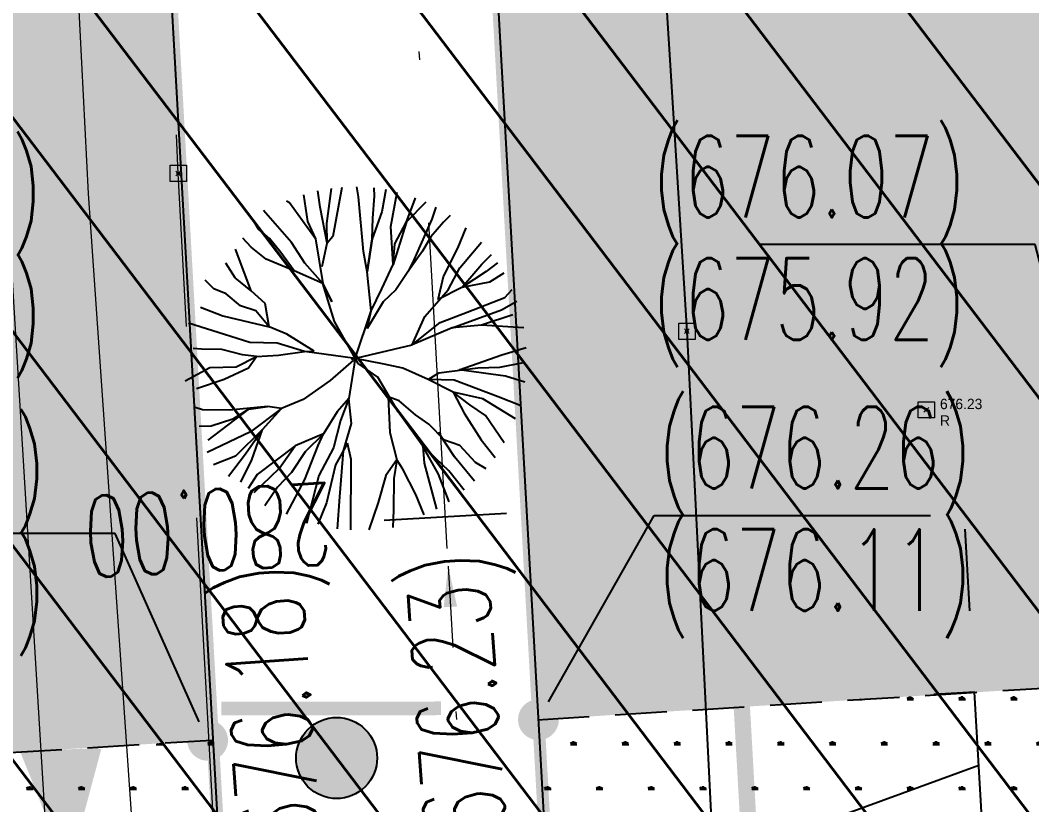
# Model space of a CAD drawing. Extents: x 350769 to 354978, y 6304672 to 6307963.
# Drawn here: x 352303 to 352315.4, y 6305618.91 to 6305628.52 of the extents above; entities that cross this region are included whole.
import ezdxf
from ezdxf import colors
from ezdxf.entities.mleader import LeaderData, LeaderLine
from ezdxf.math import Vec2, Vec3

# ---------------------------------------------------------------- set-up
doc = ezdxf.new("R2010")
doc.units = 0
doc.header["$PDMODE"] = 35
doc.header["$PDSIZE"] = 0.03
for name, pattern in [('2_2 mm', [40, 20, -20]), ('3-5', [8, 3, -5]), ('CONTINUOS', [0]), ('DASHDOTX2', [2, 1, -0.5, 0, -0.5]), ('DASHED', [19.049999999999997, 12.7, -6.35]), ('PHANTOM', [23.500000000000004, 11.75, -2.35, 2.35, -2.35, 2.35, -2.35])]:
    doc.linetypes.add(name, pattern=pattern)
doc.layers.get('0').update_dxf_attribs({"linetype": 'CONTINUOUS'})
doc.layers.get('Defpoints').update_dxf_attribs({"linetype": 'CONTINUOUS'})
for name, color, linetype in [('00-S2_ALL AREA APORTANTES', 150, 'CONTINUOUS'), ('00_All ext_Colector', 1, 'CONTINUOUS'), ('00_Demarc_Proyectado', 150, 'CONTINUOUS'), ('00_Demarc_Señal Proyectada', 1, 'CONTINUOUS'), ('00_Demarcacion Proyectada', 150, 'CONTINUOUS'), ('01_Dem Ext_Transl_niv.anillo', 130, 'CONTINUOUS'), ('02_Geo ext_Acotamiento', 7, 'CONTINUOUS'), ('03_Pav ext_HCV', 34, 'CONTINUOUS'), ('03_Pav ext_Vereda HC', 42, 'CONTINUOUS'), ('03_Pav proy_Solera Tipo A', 1, 'CONTINUOUS'), ('03_S2_Pav ext_Borde vereda', 7, 'CONTINUOUS'), ('03_S3_Pav ext_Cota', 2, 'CONTINUOUS'), ('05_All ext_Txt', 4, 'CONTINUOUS'), ('1-CANAL', 150, 'PHANTOM'), ('1-CERCO', 252, 'CERCO_LINE'), ('3-CANAL_FDO', 4, 'CONTINUOUS'), ('C-TINN', 5, 'CONTINUOUS'), ('Paisajismo', 253, 'CONTINUOUS'), ('V-NODE DIC 2005', 4, 'CONTINUOUS'), ('V-NODE-TEXT DIC 2005', 2, 'CONTINUOUS')]:
    doc.layers.add(name, color=color, linetype=linetype)
doc.layers.add('0_ASD_TOPOGRAFIA_ELEMENTOS', color=9, linetype='CONTINUOS', lineweight=5, true_color=0xbdbdbd)
doc.layers.add('EJE PROYECTADO', color=7, linetype='DASHDOTX2', lineweight=15)
doc.styles.add('JPG_2MM', font='simplex.shx', dxfattribs={"height": 1})
doc.styles.add('ROMANS', font='romans.shx', dxfattribs={"width": 0.65})
doc.linetypes.add('CERCO_LINE', pattern='A,0.5,-0.2,[" X ",STANDARD,S=0.1,R=0,X=-0.1,Y=-0.05],-0.25', length=0.95)
doc.dimstyles.new('Principal', dxfattribs={"dimscale": 0, "dimtxt": 2, "dimasz": 2, "dimexe": 1, "dimexo": 1, "dimtad": 1, "dimrnd": 0.05, "dimzin": 1, "dimtxsty": 'ROMANS', "dimcen": 2.5, "dimclrt": 2, "dimaunit": 2, "dimadec": 0, "dimazin": 0, "dimtfac": 1, "dimtmove": 0, "dimatfit": 3, "dimfxl": 1, "dimfxlon": 1, "dimarcsym": 0})
pattern_1 = [(127.2451660467093, (0, 0), (-1.263734244477452, -0.9607975902004564), [])]
pattern_2 = [(359.9999999994121, (0, 0), (0.3175000000056422, 0.5499261309017425), [0.079375, -0.555625]), (90, (0.0396875, -4.072e-13), (-0.3174999999943578, 0.5499261309082575), [0.0396875, -1.06016476181]), (90, (0.049609375, -5.09e-13), (-0.3174999999943578, 0.5499261309082575), [0.03175, -1.06810226181]), (90, (0.029765625, -3.054e-13), (-0.3174999999943578, 0.5499261309082575), [0.03175, -1.06810226181]), (59.99999999941215, (0.05953125, -6.108e-13), (-0.3174999995629745, 0.5499261311573168), [0.0254, -0.6096]), (119.9999999994121, (0.01984375, -2.036e-13), (-0.6349999995686166, 2.555744e-10), [0.0254, -0.6095999999999999])]

# ---------------------------------------------------------------- blocks, each defined once
blk = doc.blocks.new('*U875')
h = blk.add_hatch(color=256)
edge = h.paths.add_edge_path()
edge.add_ellipse((0, 0), major_axis=(-0.4194812129581035, 0.4194812129581035), ratio=0.9999999968984781, start_angle=0, end_angle=360)
at = {"const_width": 0.2}
blk.add_lwpolyline([(-1.528137758868979, -0.7270930428057909), (1.68639813848722, -0.7232127214472257)], dxfattribs=at)
blk.add_ellipse((0, 0), major_axis=(-0.4194812129581035, 0.4194812129581035), ratio=0.9999999968984781, start_param=3.927291289987745, end_param=10.21047659716733)
blk = doc.blocks.new('_Dot')
at = {"color": 0, "linetype": 'ByBlock', "lineweight": -2}
blk.add_line((-0.5, 0), (-1, 0), dxfattribs=at)
at = {"color": 0, "linetype": 'ByBlock', "const_width": 0.5}
blk.add_lwpolyline([(-0.25, 0, 1), (0.25, 0, 1)], format="xyb", close=True, dxfattribs=at)
blk = doc.blocks.new('sta_tic')
blk.add_line((0, -1.5), (0, 1.5))
blk = doc.blocks.new('*D1218')
at = {"layer": '02_Geo ext_Acotamiento', "color": 0, "lineweight": -2, "transparency": 16777216}
for p, q in [((352314.6454587621, 6305621.283107563), (352314.5878441014, 6305622.281446459)), ((352314.7030734228, 6305620.284768667), (352314.2039039749, 6305620.255961337)), ((352314.8067786221, 6305618.487779275), (352314.7030734228, 6305620.284768667)), ((352314.8067786221, 6305618.487779275), (352314.7030734228, 6305620.284768667)), ((352314.7549260225, 6305619.386273971), (352312.0526464465, 6305618.402609796)), ((352314.8067786221, 6305618.487779275), (352314.3076091741, 6305618.458971945)), ((352312.0526464465, 6305618.402609796), (352312.197437576, 6305615.893689071)), ((352314.8643932828, 6305617.489440379), (352314.9220079435, 6305616.491101483))]:
    blk.add_line(p, q, dxfattribs=at)
at = {"layer": '02_Geo ext_Acotamiento', "color": 0, "transparency": 16777216}
for points in [[(352314.811848578, 6305621.292710006), (352314.4790689461, 6305621.27350512), (352314.7030734228, 6305620.284768667)], [(352315.0307830987, 6305617.499042822), (352314.6980034668, 6305617.479837935), (352314.8067786221, 6305618.487779275)]]:
    blk.add_solid(points, dxfattribs=at)
at = {"layer": 'Defpoints', "color": 0, "transparency": 16777216}
for p in [(352314.7030734228, 6305620.284768667), (352315.0834271822, 6305620.306719082), (352315.195740938, 6305618.510226494)]:
    blk.add_point(p, dxfattribs=at)
at = {"layer": '02_Geo ext_Acotamiento', "color": 2, "transparency": 16777216, "insert": (352313.0312722588, 6305617.200448456), "char_height": 1, "attachment_point": 5, "rotation": 273.3029059230616, "style": 'ROMANS'}
blk.add_mtext('1,80', dxfattribs=at)
blk = doc.blocks.new('1.0 - LO RECABARREN LOTEO PARQUE - VEGETACION PROPUESTA ETAPA MUNICIPAL')
at = {"layer": 'Paisajismo'}
for p, q in [((352306.6786528788, 6305626.227692746), (352306.651645425, 6305626.428519875)), ((352306.7628711523, 6305626.028028135), (352306.8171660055, 6305626.458493394)), ((352306.9451863287, 6305626.472436795), (352306.83627706, 6305625.868410734)), ((352307.1488388846, 6305626.357323078), (352307.1282924669, 6305626.47871238)), ((352307.3456127499, 6305626.362242648), (352307.3436607332, 6305626.465628325)), ((352307.4832560196, 6305626.445160263), (352307.4339160566, 6305626.171513645)), ((352307.547911698, 6305625.992536809), (352307.6222780611, 6305626.415093821)), ((352306.305572895, 6305626.281025043), (352306.265120818, 6305626.302123211)), ((352306.6210402883, 6305625.840808596), (352306.305572895, 6305626.281025043)), ((352306.4735741471, 6305626.380567968), (352306.5235673473, 6305626.052758496)), ((352307.2118262683, 6305625.684309496), (352307.1488388846, 6305626.357323078)), ((352307.3239599996, 6305626.094594436), (352307.3456127499, 6305626.362242648)), ((352307.7387656409, 6305626.048978781), (352307.8405073148, 6305626.318139147)), ((352307.9746590867, 6305626.292413386), (352307.7387656409, 6305626.048978781)), ((352307.8405073148, 6305626.318139147), (352307.8486612574, 6305626.344250505)), ((352306.3281356411, 6305625.795191837), (352305.9868629402, 6305626.189606607)), ((352306.7674293723, 6305625.786608882), (352306.6786528788, 6305626.227692746)), ((352307.4339160566, 6305626.171513645), (352307.3154039364, 6305625.840556162)), ((352308.0996718629, 6305626.230548883), (352308.0490146283, 6305626.082500041)), ((352305.9244080128, 6305625.961274458), (352305.8553971023, 6305626.08022927)), ((352306.5235673473, 6305626.052758496), (352306.6210402883, 6305625.840808596)), ((352306.7674293723, 6305625.786608882), (352306.7628711523, 6305626.028028135)), ((352307.3154039364, 6305625.840556162), (352307.3239599996, 6305626.094594436)), ((352307.7387656409, 6305626.048978781), (352307.5750734004, 6305625.524773542)), ((352307.5969783602, 6305625.779063854), (352307.7387656409, 6305626.048978781)), ((352308.0490146283, 6305626.082500041), (352307.827114767, 6305625.585236702)), ((352308.1928591442, 6305626.044191363), (352308.0359587314, 6305625.867523566)), ((352308.272660339, 6305626.127118508), (352308.1928591442, 6305626.044191363)), ((352306.0601611801, 6305625.843579803), (352305.9244080128, 6305625.961274458)), ((352307.5750734004, 6305625.524773542), (352307.547911698, 6305625.992536809)), ((352308.3674779483, 6305625.726254564), (352308.4706372259, 6305625.977912236)), ((352305.8331213802, 6305625.738780214), (352305.7305076948, 6305625.847532528)), ((352306.1969219848, 6305625.672458138), (352306.0601611801, 6305625.843579803)), ((352306.4931062947, 6305625.544431447), (352306.3281356411, 6305625.795191837)), ((352306.6210402883, 6305625.840808596), (352306.7114703363, 6305625.294677636)), ((352306.7023802002, 6305625.503624278), (352306.7674293723, 6305625.786608882)), ((352306.83627706, 6305625.868410734), (352306.7674293723, 6305625.786608882)), ((352307.2562275308, 6305625.438582081), (352307.3154039364, 6305625.840556162)), ((352307.3154039364, 6305625.840556162), (352307.2562275308, 6305625.438582081)), ((352307.5750734004, 6305625.524773542), (352307.5969783602, 6305625.779063854)), ((352308.0359587314, 6305625.867523566), (352307.9324505624, 6305625.691863864)), ((352308.3903270057, 6305625.486718714), (352308.6562900701, 6305625.799269289)), ((352305.8331349876, 6305625.205455707), (352305.6418536164, 6305625.713007293)), ((352306.0169143441, 6305625.591309285), (352305.8331213802, 6305625.738780214)), ((352306.3613893914, 6305625.448410493), (352306.1969219848, 6305625.672458138)), ((352307.2562275308, 6305625.438582081), (352307.2118262683, 6305625.684309496)), ((352307.9324505624, 6305625.691863864), (352307.7634622127, 6305625.448159141)), ((352308.1929913592, 6305625.380827286), (352308.3674779483, 6305625.726254564)), ((352308.6627975111, 6305625.530575998), (352308.7818834076, 6305625.649171811)), ((352305.6390998191, 6305625.362795774), (352305.5251041767, 6305625.54177261)), ((352306.3613893914, 6305625.448410493), (352306.0169143441, 6305625.591309285)), ((352306.7114703363, 6305625.294677636), (352306.4931062947, 6305625.544431447)), ((352307.4337905109, 6305625.228144353), (352307.5750734004, 6305625.524773542)), ((352307.827114767, 6305625.585236702), (352307.7634622127, 6305625.448159141)), ((352308.4168042682, 6305625.244175002), (352308.6627975111, 6305625.530575998)), ((352308.8553147893, 6305625.546339694), (352308.7147690016, 6305625.440992806)), ((352306.7114703363, 6305625.294677636), (352306.3613893914, 6305625.448410493)), ((352307.3053521564, 6305624.95847993), (352307.2562275308, 6305625.438582081)), ((352307.7634622127, 6305625.448159141), (352307.6075705796, 6305625.218062822)), ((352308.2485397546, 6305625.216802252), (352308.3903270057, 6305625.486718714)), ((352308.7147690016, 6305625.440992806), (352308.4168042682, 6305625.244175002)), ((352308.9324990334, 6305625.421912648), (352308.7574479127, 6305625.310983319)), ((352305.3773996449, 6305625.229402699), (352305.2685953676, 6305625.334243514)), ((352305.8331349876, 6305625.205455707), (352305.6390998191, 6305625.362795774)), ((352306.8225443835, 6305625.069621874), (352306.7114703363, 6305625.294677636)), ((352306.7114703363, 6305625.294677636), (352306.8225443835, 6305625.069621874)), ((352306.8537806022, 6305624.829696039), (352306.7114703363, 6305625.294677636)), ((352308.1279421819, 6305625.097842938), (352308.1929913592, 6305625.380827286)), ((352308.7574479127, 6305625.310983319), (352308.4168042682, 6305625.244175002)), ((352305.5254918146, 6305625.165388584), (352305.3773996449, 6305625.229402699)), ((352305.7017926908, 6305625.021737259), (352305.5254918146, 6305625.165388584)), ((352306.0070655913, 6305625.047736049), (352305.8331349876, 6305625.205455707)), ((352307.3053521564, 6305624.95847993), (352307.4337905109, 6305625.228144353)), ((352307.6075705796, 6305625.218062822), (352307.4501657756, 6305625.068109286)), ((352307.9609300741, 6305624.890686493), (352308.2485397546, 6305625.216802252)), ((352308.4168042682, 6305625.244175002), (352308.1279421819, 6305625.097842938)), ((352308.9446676399, 6305625.123050651), (352309.0338236349, 6305625.220856359)), ((352306.0538923393, 6305624.761145838), (352306.0070655913, 6305625.047736049)), ((352307.4501657756, 6305625.068109286), (352307.2559939171, 6305624.74375772)), ((352308.4807570537, 6305624.940587755), (352308.9446676399, 6305625.123050651)), ((352308.9046395951, 6305624.971629368), (352309.0902927664, 6305625.078115556)), ((352305.2134917955, 6305625.002564573), (352305.4869970888, 6305624.897038595)), ((352305.8899304368, 6305624.958479242), (352305.7017926908, 6305625.021737259)), ((352306.0538923393, 6305624.761145838), (352305.8899304368, 6305624.958479242)), ((352307.1086734783, 6305624.376715053), (352307.3053521564, 6305624.95847993)), ((352307.2559939171, 6305624.74375772), (352307.3053521564, 6305624.95847993)), ((352308.1493200001, 6305624.814072114), (352308.4807570537, 6305624.940587755)), ((352308.2974121707, 6305624.750058), (352308.9046395951, 6305624.971629368)), ((352309.0421405809, 6305624.911100749), (352308.6573112826, 6305624.783577014)), ((352305.508126365, 6305624.670669915), (352305.0648586644, 6305624.809282199)), ((352305.4869970888, 6305624.897038595), (352306.0538923393, 6305624.761145838)), ((352307.1439296858, 6305624.314059745), (352306.8537806022, 6305624.829696039)), ((352307.8073082102, 6305624.540375226), (352307.9609300741, 6305624.890686493)), ((352307.8073082102, 6305624.540375226), (352308.1493200001, 6305624.814072114)), ((352308.6573112826, 6305624.783577014), (352308.2974121707, 6305624.750058)), ((352308.6573112826, 6305624.783577014), (352308.2974121707, 6305624.750058)), ((352309.1772514438, 6305624.750563778), (352308.6573112826, 6305624.783577014)), ((352305.8171540683, 6305624.569609504), (352305.508126365, 6305624.670669915)), ((352306.0538923393, 6305624.761145838), (352306.0538923393, 6305624.761145838)), ((352306.2692300121, 6305624.671679134), (352306.0538923393, 6305624.761145838)), ((352306.6069719833, 6305624.464264196), (352306.2692300121, 6305624.671679134)), ((352308.2974121707, 6305624.750058), (352307.8073082102, 6305624.540375226)), ((352306.1511130708, 6305624.562553836), (352305.8171540683, 6305624.569609504)), ((352306.4868374826, 6305624.461995946), (352306.1511130708, 6305624.562553836)), ((352307.062830867, 6305624.365976093), (352307.8073082102, 6305624.540375226)), ((352305.2231780138, 6305624.489548501), (352305.1224635866, 6305624.497709437)), ((352305.4746792969, 6305624.484234303), (352305.2231780138, 6305624.489548501)), ((352305.7273199494, 6305624.418565225), (352305.4746792969, 6305624.484234303)), ((352305.9005226562, 6305624.397478209), (352305.7273199494, 6305624.418565225)), ((352305.9005226562, 6305624.397478209), (352306.1672350132, 6305624.415876647)), ((352306.1672350132, 6305624.415876647), (352306.4868374826, 6305624.461995946)), ((352306.4868374826, 6305624.461995946), (352306.6069719833, 6305624.464264196)), ((352307.1086734783, 6305624.376715053), (352306.4868374826, 6305624.461995946)), ((352308.3855345107, 6305624.23731198), (352308.9050330478, 6305624.418186998)), ((352308.9050330478, 6305624.418186998), (352309.2066224225, 6305624.508578228)), ((352305.6491744983, 6305624.272476259), (352305.9005226562, 6305624.397478209)), ((352305.8007258607, 6305624.258947566), (352305.9005226562, 6305624.397478209)), ((352307.0897797267, 6305624.35312379), (352306.8006569057, 6305624.10714928)), ((352307.1086734783, 6305624.376715053), (352307.0318654537, 6305623.884361769)), ((352307.4645409053, 6305624.306752058), (352307.1086734783, 6305624.376715053)), ((352307.3874772361, 6305624.144952776), (352307.1439296858, 6305624.314059745)), ((352307.6924697908, 6305624.257607996), (352307.4645409053, 6305624.306752058)), ((352308.880719224, 6305624.266680584), (352309.1733716905, 6305624.325653704)), ((352305.0248316847, 6305624.10034384), (352305.3288154587, 6305624.266427584)), ((352305.3288154587, 6305624.266427584), (352305.6491744983, 6305624.272476259)), ((352305.5016213845, 6305624.122484636), (352305.8007258607, 6305624.258947566)), ((352308.0022540931, 6305624.116475424), (352307.6924697908, 6305624.257607996)), ((352308.0022540931, 6305624.116475424), (352308.1342243204, 6305624.1991385)), ((352308.1342243204, 6305624.1991385), (352308.6137535437, 6305624.261640025)), ((352308.9501810007, 6305624.15740831), (352308.3855345107, 6305624.23731198)), ((352308.6137535437, 6305624.261640025), (352308.880719224, 6305624.266680584)), ((352309.1903235741, 6305624.084293186), (352308.9501810007, 6305624.15740831)), ((352305.1619273591, 6305624.005381143), (352305.5016213845, 6305624.122484636)), ((352306.8006569057, 6305624.10714928), (352306.4712374126, 6305623.873776592)), ((352307.6358164776, 6305623.72206109), (352307.3874772361, 6305624.144952776)), ((352308.3122916899, 6305623.96198651), (352308.0022540931, 6305624.116475424)), ((352308.3228653423, 6305624.109166199), (352308.0022540931, 6305624.116475424)), ((352308.8608318245, 6305623.905533224), (352308.3228653423, 6305624.109166199)), ((352308.6738404192, 6305623.880497361), (352308.3122916899, 6305623.96198651)), ((352308.3122916899, 6305623.96198651), (352308.4458629282, 6305623.70512653)), ((352308.515541484, 6305623.805479806), (352308.3122916899, 6305623.96198651)), ((352306.4712374126, 6305623.873776592), (352306.2062892918, 6305623.761878986)), ((352307.0318654537, 6305623.884361769), (352306.8880606134, 6305623.72130389)), ((352307.0318654537, 6305623.884361769), (352306.9301226365, 6305623.61520292)), ((352307.0318654537, 6305623.884361769), (352307.0318654537, 6305623.884361769)), ((352307.0643626033, 6305623.577652586), (352307.0318654537, 6305623.884361769)), ((352307.5121512471, 6305623.90679267), (352307.5338214787, 6305623.466258602)), ((352307.6466423107, 6305623.855884417), (352307.5121512471, 6305623.90679267)), ((352307.8501453992, 6305623.686021372), (352307.6466423107, 6305623.855884417)), ((352308.7049390769, 6305623.675436882), (352308.515541484, 6305623.805479806)), ((352309.0756265241, 6305623.635180574), (352308.6738404192, 6305623.880497361)), ((352309.1300892622, 6305623.799951757), (352308.8608318245, 6305623.905533224)), ((352305.2372325347, 6305623.745171852), (352305.1461907184, 6305623.773641223)), ((352305.569153379, 6305623.741376307), (352305.2372325347, 6305623.745171852)), ((352305.3045746066, 6305623.374122456), (352305.805841327, 6305623.754318157)), ((352306.032258156, 6305623.785316902), (352305.569153379, 6305623.741376307)), ((352305.805841327, 6305623.754318157), (352305.6078865284, 6305623.630324324)), ((352305.805841327, 6305623.754318157), (352306.032258156, 6305623.785316902)), ((352306.032258156, 6305623.785316902), (352305.805841327, 6305623.754318157)), ((352306.2062892918, 6305623.761878986), (352305.8244852191, 6305623.47406966)), ((352305.9708120092, 6305623.503556229), (352306.2062892918, 6305623.761878986)), ((352306.2062892918, 6305623.761878986), (352306.032258156, 6305623.785316902)), ((352306.8880606134, 6305623.72130389), (352306.7195766539, 6305623.450884907)), ((352307.937549107, 6305623.300175982), (352307.6358164776, 6305623.72206109)), ((352308.0125941317, 6305623.568830753), (352307.8501453992, 6305623.686021372)), ((352308.4458629282, 6305623.70512653), (352308.6531793076, 6305623.37697082)), ((352308.9374878976, 6305623.34027138), (352308.7049390769, 6305623.675436882)), ((352305.3424340182, 6305623.54514098), (352305.1956039515, 6305623.542368691)), ((352305.6078865284, 6305623.630324324), (352305.3424340182, 6305623.54514098)), ((352306.9301226365, 6305623.61520292), (352306.8429897044, 6305623.279509687)), ((352306.9638807754, 6305623.241707314), (352307.0643626033, 6305623.577652586)), ((352308.2032537989, 6305623.372002965), (352308.0125941317, 6305623.568830753)), ((352305.8244852191, 6305623.47406966), (352305.2950944817, 6305623.223560207)), ((352305.9708120092, 6305623.503556229), (352305.6401038603, 6305623.179203086)), ((352305.7627879783, 6305623.205666907), (352305.9708120092, 6305623.503556229)), ((352305.8421024998, 6305623.13270339), (352305.9708120092, 6305623.503556229)), ((352306.7195766539, 6305623.450884907), (352306.3718434373, 6305623.303708762)), ((352306.7195766539, 6305623.450884907), (352306.4966916691, 6305623.23288635)), ((352306.6533120136, 6305623.309023149), (352306.7195766539, 6305623.450884907)), ((352307.5338214787, 6305623.466258602), (352307.6202164075, 6305623.133841736)), ((352308.3252470878, 6305623.169524685), (352308.1285527722, 6305623.467692622)), ((352306.3718434373, 6305623.303708762), (352305.9058357967, 6305622.952777553)), ((352306.1759224213, 6305623.028316207), (352306.3718434373, 6305623.303708762)), ((352306.4902071856, 6305622.893371859), (352306.6533120136, 6305623.309023149)), ((352307.014820304, 6305623.335974311), (352306.8689715264, 6305623.071589684)), ((352307.0588285107, 6305623.135550753), (352307.014820304, 6305623.335974311)), ((352308.2581087314, 6305622.997190645), (352307.937549107, 6305623.300175982)), ((352307.937549107, 6305623.300175982), (352307.9546359526, 6305623.092088291)), ((352308.1309818198, 6305622.956418965), (352307.937549107, 6305623.300175982)), ((352308.3913904303, 6305623.308744926), (352308.2032537989, 6305623.372002965)), ((352308.5823011925, 6305623.098559218), (352308.3913904303, 6305623.308744926)), ((352308.6531793076, 6305623.37697082), (352308.8236378385, 6305623.161118528)), ((352305.6401038603, 6305623.179203086), (352305.3705870114, 6305623.073487122)), ((352305.5542595553, 6305622.934491847), (352305.7627879783, 6305623.205666907)), ((352306.4966916691, 6305623.23288635), (352306.3279555288, 6305622.975823728)), ((352306.8429897044, 6305623.279509687), (352306.6624189512, 6305622.942052262)), ((352306.9210796354, 6305622.679698164), (352306.9638807754, 6305623.241707314)), ((352308.5722035687, 6305622.872305485), (352308.3252470878, 6305623.169524685)), ((352305.7064961181, 6305622.858449374), (352305.8421024998, 6305623.13270339)), ((352306.8689715264, 6305623.071589684), (352306.7570788586, 6305622.606591709)), ((352307.0561778166, 6305622.275281763), (352307.0588285107, 6305623.135550753)), ((352307.6202164075, 6305623.133841736), (352307.4848298007, 6305622.94233958)), ((352307.6202164075, 6305623.133841736), (352307.5844592744, 6305622.906013666)), ((352307.6946018015, 6305623.01673918), (352307.6202164075, 6305623.133841736)), ((352307.9546359526, 6305623.092088291), (352308.1072202644, 6305622.526936151)), ((352308.7167038808, 6305623.02282588), (352308.5823011925, 6305623.098559218)), ((352305.9058357967, 6305622.952777553), (352305.7984875631, 6305622.779684315)), ((352305.8698044719, 6305622.730717482), (352306.1759224213, 6305623.028316207)), ((352306.3279555288, 6305622.975823728), (352306.1577062193, 6305622.798903892)), ((352306.6624189512, 6305622.942052262), (352306.5133365967, 6305622.351312639)), ((352307.4848298007, 6305622.94233958), (352307.3905730363, 6305622.608489891)), ((352307.8512761686, 6305622.707752854), (352307.6946018015, 6305623.01673918)), ((352308.2618340126, 6305622.619160373), (352308.1309818198, 6305622.956418965)), ((352308.4436110223, 6305622.759187784), (352308.2581087314, 6305622.997190645)), ((352306.1577062193, 6305622.798903892), (352306.0018145854, 6305622.568807572)), ((352306.2669778407, 6305622.466522587), (352306.4902071856, 6305622.893371859)), ((352307.5844592744, 6305622.906013666), (352307.5784240474, 6305622.518404063)), ((352306.8938185173, 6305622.285635184), (352306.9210796354, 6305622.679698164)), ((352307.9565488192, 6305622.458172408), (352307.8512761686, 6305622.707752854)), ((352306.7570788586, 6305622.606591709), (352306.6514399615, 6305622.342966026)), ((352307.3905730363, 6305622.608489891), (352307.2762111485, 6305622.274260598)), ((352307.5784240474, 6305622.518404063), (352307.5691113844, 6305622.30443795))]:
    blk.add_line(p, q, dxfattribs=at)
blk = doc.blocks.new('A$C6F2B269D')
at = {"layer": '00_Demarc_Proyectado'}
h = blk.add_hatch(color=252, dxfattribs=at)
h.dxf.hatch_style = 1
h.paths.add_polyline_path([(123.0537944077514, 342.416070654057), (123.5837921018829, 341.0961383506656), (123.9475307650864, 342.4547729836777)])
at = {"layer": '00_Demarc_Proyectado', "color": 252, "linetype": '3-5', "const_width": 0.21, "flags": 128}
blk.add_lwpolyline([(128.1436666464433, 433.9334462406114), (129.4091025432572, 411.472891991958, -0.0151715767148512), (129.5904732840136, 404.482753961347, 0.0183996813178999), (130.0545669252751, 390.1617709714919), (132.1561286112992, 359.8366635870188), (133.042794196459, 344.0323403645307)], format="xyb", dxfattribs=at)
at = {"layer": '00_Demarc_Proyectado', "color": 252, "linetype": '2_2 mm', "ltscale": 0.03, "const_width": 0.21, "flags": 128}
for points in [[(118.7886495916755, 343.6465717591345), (125.2591771408916, 344.0497660879046)], [(118.8197454975452, 343.1475396510214), (125.2902730467613, 343.5507339797914)]]:
    blk.add_lwpolyline(points, dxfattribs=at)
at = {"layer": '00_Demarc_Proyectado', "color": 252, "const_width": 0.1}
blk.add_lwpolyline([(123.0537944077514, 342.416070654057), (123.5837921018829, 341.0961383506656), (123.9475307650864, 342.4547729836777)], dxfattribs=at)
at = {"layer": '03_Pav proy_Solera Tipo A', "linetype": 'CONTINUOS', "ltscale": 0.1}
blk.add_lwpolyline([(125.665040437947, 411.2619442464784), (122.2157446720521, 472.4835437722504), (118.2220782507211, 472.2585359839723), (121.6713740208652, 411.0369362942874, -0.0151715770041445), (121.8421220195596, 404.4562019128352, 0.0183996813166148), (122.3223010630463, 389.6388562219217), (124.420795224607, 359.3580125877634), (125.4644352453179, 340.7557063288987), (129.456697428308, 341.0057453997433), (128.413397065422, 359.6019974490628), (126.3135395597201, 389.9025138588622, -0.0183996813179863), (125.8405095839407, 404.4992539053783, 0.0151715770047474), (125.6650404423708, 411.2619440769777)], format="xyb", dxfattribs=at)
blk = doc.blocks.new('*U1327')
at = {"color": 0, "linetype": 'ByBlock', "lineweight": -2, "transparency": 16777216}
blk.add_point((0, 0), dxfattribs=at)
blk = doc.blocks.new('*U2898', base_point=(352314.167, 6305623.66))
at = {"layer": 'V-NODE-TEXT DIC 2005', "linetype": 'ByBlock', "char_height": 0.127}
for s, insert, attachment_point in [('676.23', (352314.3337893219, 6305623.730710678), 4), ('R', (352314.3337893219, 6305623.592210678), 1)]:
    blk.add_mtext(s, dxfattribs=dict(at, insert=insert, attachment_point=attachment_point))
blk = doc.blocks.new('*U2899', base_point=(352314.167, 6305623.66))
at = {"layer": 'V-NODE-TEXT DIC 2005', "color": 2, "lineweight": -2}
blk.add_blockref('*U2898', (352314.167, 6305623.66), dxfattribs=at)
blk = doc.blocks.new('TOPOGRAFIA')
at = {"layer": '1-CANAL', "color": 9, "lineweight": 0, "true_color": 0xbdbdbd, "flags": 128}
for points in [[(390293.8770000001, 6302790.957), (390294.923, 6302777.754), (390295.93, 6302768.669), (390295.151, 6302762.804), (390295.993, 6302751.781), (390296.7620000001, 6302741.872), (390297.358, 6302727.669), (390298.385, 6302715.412), (390299.088, 6302701.17), (390299.835, 6302689.359), (390300.226, 6302680.002), (390300.2693980275, 6302676.937122173), (390301.1802906927, 6302665.46221021), (390301.7111581371, 6302654.681420594), (390302.3024795522, 6302640.528245721), (390302.836395843, 6302626.412987226), (390303.6996512, 6302612.25349323), (390304.9754303346, 6302600.327730002), (390305.3226169462, 6302587.175558223)], [(390307.0059293377, 6302587.244835871), (390306.8694183843, 6302600.815714907), (390305.7321713875, 6302612.081194979), (390304.9393076211, 6302626.642621834), (390304.3701564043, 6302640.61742215), (390303.2150807878, 6302654.790551986), (390302.8614944535, 6302665.776552245), (390301.9796145809, 6302677.315011497), (390301.776, 6302679.967999999), (390302.0870000001, 6302689.696), (390300.8610000001, 6302700.932999999), (390300.206, 6302715.287), (390299.333, 6302727.573), (390298.529, 6302742.306), (390297.7150000001, 6302752.142000001), (390297.476, 6302761.859), (390297.195, 6302768.37), (390296.5410000001, 6302777.627), (390295.402, 6302790.251)]]:
    blk.add_lwpolyline(points, dxfattribs=at)
at = {"layer": '1-CERCO', "color": 9, "lineweight": 0, "true_color": 0xbdbdbd}
blk.add_lwpolyline([(390307.9943319923, 6302678.949703893), (390308.4417138361, 6302672.987847388), (390309.0497394193, 6302661.460738388), (390309.7748426212, 6302647.859508651), (390310.4266908224, 6302636.635741997), (390311.175393489, 6302624.709348691), (390311.8575015437, 6302611.045793859), (390312.1109197911, 6302606.410185033), (390312.4807226283, 6302600.286540378), (390312.6782346772, 6302594.712701038), (390312.8136173788, 6302591.524149091), (390313.3721184521, 6302584.498394146)], dxfattribs=at)
at = {"layer": '3-CANAL_FDO', "color": 9, "lineweight": 0, "true_color": 0xbdbdbd}
blk.add_lwpolyline([(390294.521, 6302790.368), (390295.614, 6302777.554), (390296.4920000001, 6302768.526000001), (390296.3010000001, 6302761.815), (390296.9, 6302752.038), (390297.4620000001, 6302741.702000001), (390298.354, 6302727.637999999), (390299.128, 6302715.31), (390300.049, 6302700.821), (390300.5900000001, 6302689.253), (390301.0220000001, 6302679.981000001), (390301.0165777802, 6302677.383313182), (390301.819659883, 6302666.04713075), (390302.4565581852, 6302654.889609854), (390303.1194723816, 6302640.584278898), (390303.8342858793, 6302626.398138807), (390304.8248422538, 6302612.193617589), (390305.5495955869, 6302600.270605024), (390306.1305950303, 6302587.230734448)], dxfattribs=at)
at = {"layer": 'C-TINN', "color": 9, "linetype": 'Continuous', "lineweight": 0, "true_color": 0xbdbdbd}
for points, elevation in [([(390304.8393074118, 6302626.54262233), (390304.8393074118, 6302626.742622329), (390305.0393074118, 6302626.742622329), (390305.0393074118, 6302626.54262233), (390304.8393074118, 6302626.54262233)], 676.31), ([(390311.0753935614, 6302624.609348238), (390311.0753935614, 6302624.809348238), (390311.2753935614, 6302624.809348238), (390311.2753935614, 6302624.609348238), (390311.0753935614, 6302624.609348238)], 676.3299999999999), ([(390314.0114598181, 6302623.645602163), (390314.0114598181, 6302623.845602162), (390314.2114598181, 6302623.845602162), (390314.2114598181, 6302623.645602163), (390314.0114598181, 6302623.645602163)], 676.2299999999999)]:
    blk.add_lwpolyline(points, dxfattribs=dict(at, elevation=elevation))
for p in [(390304.9393074118, 6302626.642622329, 676.31), (390311.1753935614, 6302624.709348238, 676.3299999999999), (390314.1114598181, 6302623.745602163, 676.2299999999999)]:
    blk.add_point(p, dxfattribs=at)
at = {"layer": 'V-NODE DIC 2005', "color": 9, "lineweight": 0, "true_color": 0xbdbdbd, "rotation": 359.9963883938062}
blk.add_blockref('*U1327', (390314.1120788462, 6302623.746048124), dxfattribs=at)
at = {"layer": 'V-NODE-TEXT DIC 2005', "color": 9, "lineweight": 0, "true_color": 0xbdbdbd, "rotation": 359.9963883938062}
blk.add_blockref('*U2899', (390314.1120788462, 6302623.746048124), dxfattribs=at)
blk = doc.blocks.new('*U993')
at = {"layer": 'EJE PROYECTADO', "color": 7, "linetype": 'DASHDOTX2', "lineweight": 15, "ltscale": 4}
blk.add_line((352309.1440785239, 6305605.870892318), (352307.4149625474, 6305636.69142844), dxfattribs=at)
at = {"layer": 'EJE PROYECTADO', "color": 7, "linetype": 'DASHDOTX2', "lineweight": 15}
blk.add_leader([(352308.2487124847, 6305621.83029685), (352308.3103285865, 6305620.732023908)], dimstyle='Principal', override={"dimscale": 1, "dimasz": 0.5}, dxfattribs=at)

msp = doc.modelspace()

# ---------------------------------------------------------------- hatches: boundary and pattern name
at = {"layer": '00-S2_ALL AREA APORTANTES', "linetype": 'DASHED', "lineweight": 40, "ltscale": 0.25}
h = msp.add_hatch(dxfattribs=at)
h.set_pattern_fill('ANSI31', color=150, scale=0.5, angle=82.24516604670927)
h.set_pattern_definition(pattern_1)
h.paths.add_polyline_path([(352319.1909041397, 6305632.095259358), (352307.7089597419, 6305631.451091021), (352309.1440785239, 6305605.870892318), (352309.8431174497, 6305593.410910017), (352321.3250618475, 6305594.055078354), (352320.6260229217, 6305606.515060655)])
h = msp.add_hatch(dxfattribs=at)
h.set_pattern_fill('ANSI31', color=40, scale=0.5, angle=82.24516604670927)
h.set_pattern_definition(pattern_1)
h.paths.add_polyline_path([(352307.7089597419, 6305631.451091021), (352296.2272435741, 6305630.806935489), (352298.3614012819, 6305592.766754485), (352309.8431174497, 6305593.410910017), (352309.1440785239, 6305605.870892318)])
at = {"layer": '03_Pav ext_HCV'}
h = msp.add_hatch(dxfattribs=at)
h.set_pattern_fill('SWAMP', color=256, scale=0.025, angle=-5.878428e-10, style=0)
h.set_pattern_definition(pattern_2)
h.paths.add_polyline_path([(352302.3223021381, 6305666.78454184, -0.018399681317396), (352301.8421230946, 6305681.601887532, 0.0151715773691775), (352301.671375087, 6305688.182622071), (352298.3233328302, 6305747.607071712), (352292.0333082146, 6305747.252684446), (352291.9320547101, 6305749.049834336), (352291.732371389, 6305749.038583946), (352295.1748084752, 6305687.938719226), (352295.1816673922, 6305687.816980118, -0.0151715668146922), (352295.3421860144, 6305681.630487429, 0.0183996813176566), (352295.8378547045, 6305666.335162845), (352297.933394954, 6305636.096943562), (352298.9765412029, 6305617.497564817), (352299.1761578897, 6305617.510003419), (352299.0753613416, 6305619.30721371), (352305.363582916, 6305619.699048109), (352304.4207962996, 6305636.503698207)])
h.paths.add_polyline_path([(352309.7039184422, 6305750.051121705), (352309.7038702895, 6305750.051118992), (352309.5042351211, 6305750.039871315), (352309.6054872122, 6305748.242721346), (352302.3169992517, 6305747.8320795), (352305.6650415078, 6305688.407629866, -0.0151715773897741), (352305.8405106589, 6305681.644939523, 0.0183996813193045), (352306.3135406348, 6305667.048199476), (352308.4133981404, 6305636.747683068), (352309.3558700943, 6305619.948641652), (352316.641794516, 6305620.404145639), (352316.7426229249, 6305618.606935006), (352316.9422372919, 6305618.619414567), (352316.7310633426, 6305622.383473439), (352315.8988612315, 6305637.217015351), (352313.7955953658, 6305667.566713703, -0.0183996812575169), (352313.3404380589, 6305681.611939595, 0.0151713806506027), (352313.1531713066, 6305688.829426263)])
h = msp.add_hatch(dxfattribs=at)
h.set_pattern_fill('SWAMP', color=150, scale=0.025, angle=-5.878428e-10, style=0)
h.set_pattern_definition(pattern_2)
h.paths.add_polyline_path([(352309.6870929797, 6305614.158025436), (352309.7875006008, 6305612.360788494), (352317.0675144648, 6305612.815922963), (352316.9668277144, 6305614.610608614)])
h.paths.add_polyline_path([(352309.4566985033, 6305618.151431018), (352309.6870929797, 6305614.158025436), (352317.1664459657, 6305614.623018937), (352316.9422361109, 6305618.619414493)])
h.paths.add_polyline_path([(352316.7426229249, 6305618.606935006), (352316.641794516, 6305620.404145639), (352309.3558700943, 6305619.948641652), (352309.4566985033, 6305618.151431018)])
h.paths.add_polyline_path([(352299.0753613416, 6305619.30721371), (352299.1761578897, 6305617.510003419), (352305.4644111948, 6305617.901839796), (352305.363582916, 6305619.699048109)])
h.paths.add_polyline_path([(352305.6948039274, 6305613.908434103), (352305.6947686, 6305613.909065655), (352305.4643996342, 6305617.901839076), (352298.9766204666, 6305617.496151984), (352298.9766158685, 6305617.496233524), (352299.2010075614, 6305613.502452658)])
h.paths.add_polyline_path([(352299.4006217683, 6305613.514932209), (352299.5014501772, 6305611.717721575), (352305.7953360895, 6305612.111204949), (352305.6948039274, 6305613.908434103)])
at = {"layer": '03_Pav ext_Vereda HC'}
h = msp.add_hatch(dxfattribs=at)
h.set_pattern_fill('DOTS', color=256, scale=0.2)
h.set_pattern_definition([(0, (0, 0), (0.15875, 0.3175), [0, -0.3175])])
h.paths.add_polyline_path([(352318.8926726204, 6305637.411071273), (352316.7875889624, 6305667.787, -0.0183996812630099), (352316.3419637459, 6305681.538085036, 0.0022491264322319), (352316.3454846067, 6305682.525445751), (352314.3410134956, 6305682.507498748, -0.0018749217789894), (352314.3404283789, 6305681.607539604, 0.0183996812447898), (352314.7932026634, 6305667.635848933), (352316.896922977, 6305637.279592988), (352317.9403090967, 6305618.681812371), (352317.3423744435, 6305618.644430482), (352317.5656167078, 6305614.649015783), (352318.164353185, 6305614.688009773), (352318.6291630264, 6305606.403031379), (352319.3237575761, 6305594.022267625), (352321.3195259699, 6305594.15375231), (352320.6260229217, 6305606.515060655)])
h.paths.add_polyline_path([(352314.5493593831, 6305717.153405439), (352312.5652496586, 6305717.041618401), (352314.0692395272, 6305690.347280869), (352316.0663575476, 6305690.423095535), (352315.3121043402, 6305703.522632297)])

# ---------------------------------------------------------------- linework, layer by layer
at = {"layer": '00_All ext_Colector', "const_width": 0.2, "flags": 128}
msp.add_lwpolyline([(352313.630215273, 6305588.376728312), (352311.2023979927, 6305631.633077923)], dxfattribs=at)
at = {"layer": '01_Dem Ext_Transl_niv.anillo', "color": 130, "linetype": 'CERCO_LINE', "ltscale": 6}
msp.add_lwpolyline([(352307.9943319923, 6305678.949703893), (352308.4417138361, 6305672.987847388), (352309.0497394193, 6305661.460738388), (352309.7748426212, 6305647.859508651), (352310.4266908224, 6305636.635741997), (352311.175393489, 6305624.709348691), (352311.8575015437, 6305611.045793859), (352312.1109197911, 6305606.410185033), (352312.4807226283, 6305600.286540378), (352312.6782346772, 6305594.712701038), (352312.8136173788, 6305591.524149091), (352313.3721184521, 6305584.498394146)], dxfattribs=at)
at = {"layer": '03_Pav proy_Solera Tipo A', "linetype": 'CONTINUOS', "ltscale": 0.1}
msp.add_lwpolyline([(352305.665041513, 6305688.407629865, 0.15, 0.15, 0), (352302.2157457471, 6305749.629229391, 0.15, 0.15, 0), (352298.2220793257, 6305749.404221603, 0.15, 0.15, 0), (352301.6713750959, 6305688.182621913, 0.15, 0.15, -0.0151715770041445), (352301.8421230946, 6305681.601887532, 0.15, 0.15, 0.0183996813166148), (352302.3223021381, 6305666.784541841, 0.15, 0.15, 0), (352304.4207962996, 6305636.503698207, 0.15, 0.15, 0), (352305.4644363203, 6305617.901391948, 0.15, 0.15, 0), (352309.4566985033, 6305618.151431018, 0.15, 0.15, 0), (352308.4133981404, 6305636.747683068, 0.15, 0.15, 0), (352306.3135406347, 6305667.048199478, 0.15, 0.15, -0.0183996813179863), (352305.8405106589, 6305681.644939524, 0.15, 0.15, 0.0151715770047474), (352305.6650415174, 6305688.407629696, 0, 0, 0)], format="xyseb", dxfattribs=at)
at = {"layer": '03_S2_Pav ext_Borde vereda', "linetype": 'DASHED', "ltscale": 0.05}
for points in [[(352309.3443847474, 6305619.947923607), (352316.641794516, 6305620.404145639), (352316.7425513023, 6305618.608211639)], [(352299.1763020559, 6305617.507432925), (352299.0753613416, 6305619.30721371), (352305.3524659336, 6305619.698355383)]]:
    msp.add_lwpolyline(points, dxfattribs=at)

# ---------------------------------------------------------------- block references
at = {"layer": '00_Demarc_Señal Proyectada', "xscale": 0.8375902919963977, "yscale": 0.8375902919963977, "zscale": 0.8375902919963977, "rotation": 180}
msp.add_blockref('*U875', (352306.8814118374, 6305619.478443618), dxfattribs=at)
at = {"layer": '00_Demarcacion Proyectada'}
msp.add_blockref('A$C6F2B269D', (352180.000001075, 6305277.145685619), dxfattribs=at)
at = {"layer": '02_Geo ext_Acotamiento', "color": 2, "linetype": 'Continuous', "lineweight": -3, "xscale": 0.4999999999999999, "yscale": 0.4999999999999999, "zscale": 0.4999999999999999, "rotation": 93.21108304722117}
msp.add_blockref('sta_tic', (352308.2149193755, 6305622.432640336), dxfattribs=at)
at = {"layer": 'EJE PROYECTADO', "color": 7, "linetype": 'DASHDOTX2', "lineweight": 15, "ltscale": 4}
msp.add_blockref('*U993', (0, 0), dxfattribs=at)
at = {"layer": 'Paisajismo'}
msp.add_blockref('1.0 - LO RECABARREN LOTEO PARQUE - VEGETACION PROPUESTA ETAPA MUNICIPAL', (0, 0), dxfattribs=at)

# ---------------------------------------------------------------- texts
at = {"layer": '02_Geo ext_Acotamiento', "color": 7, "linetype": 'Continuous', "lineweight": -3, "insert": (352306.8420781974, 6305622.355620209), "char_height": 1, "attachment_point": 4, "rotation": 183.21108304722114, "style": 'ROMANS'}
msp.add_mtext('{\\C256;280.00}', dxfattribs=at)
at = {"layer": '03_S3_Pav ext_Cota', "style": 'JPG_2MM', "width": 0.65}
for s, p in [('(676.23)', (352308.9927795122, 6305618.200949626, 691.8100000000001)), ('(676.18)', (352306.7151955676, 6305618.058302438, 691.8100000000001))]:
    msp.add_text(s, height=0.9999999999999994, rotation=94.08265216032954, dxfattribs=at).set_placement(p)

# ---------------------------------------------------------------- dimensions: what is measured, and where the dimension line sits
at = {"layer": '02_Geo ext_Acotamiento'}
dim = msp.add_linear_dim(base=(352314.7030734228, 6305620.284768667), p1=(352315.195740938, 6305618.510226494), p2=(352315.0834271821, 6305620.306719082), angle=93.30290592306157, dimstyle='Principal', override={"dimscale": 0, "dimaunit": 0, "dimfxl": 0.22, "dimarcsym": 1}, dxfattribs=at)
dim.commit()
dim.dimension.update_dxf_attribs({"geometry": '*D1218', "text_midpoint": (352312.9768812756, 6305618.142927914)})

# ---------------------------------------------------------------- leaders
at = {"layer": '03_S3_Pav ext_Cota'}
ml = msp.add_multileader_mtext('Standard', dxfattribs=at)
ml.set_content('{\\C256;(676.07)\\P(675.92)}', color=2, style='ROMANS')
ml.set_leader_properties(color=7)
ml.set_arrow_properties(name='DOT')
ml.build(insert=Vec2(0, 0))
ml.multileader.update_dxf_attribs({"text_left_attachment_type": 6, "text_right_attachment_type": 6, "dogleg_length": 0, "arrow_head_size": 0.5})
ctx = ml.context
ctx.base_point, ctx.char_height, ctx.arrow_head_size, ctx.landing_gap_size, ctx.plane_origin, ctx.plane_x_axis, ctx.plane_y_axis = Vec3(352310.7034317244, 6305625.770748221, -4.1177604e-08), 1, 0.5, 0.0500000025053053, Vec3(352339.2255256328, 6305669.14356941, 6.85672841e-08), Vec3(1, 0, 5.672434878555774e-09), Vec3(6.806587941347077e-18, 1, -1.199941134111365e-09)
ctx.left_attachment, ctx.right_attachment = 6, 6
notes = []
notes.append((ctx, [(1, (1, 1, 0), (352315.4462888722, 6305625.770748221, -1.42740557e-08), (-1, 0, -5.672434878555774e-09), 0, [(0, [(352316.829923536, 6305620.415907156)], 0, [])])]))
ctx.mtext.insert, ctx.mtext.text_direction, ctx.mtext.defined_height, ctx.mtext.line_spacing_factor, ctx.mtext.line_spacing_style, ctx.mtext.flow_direction, ctx.mtext.extrusion = Vec3(352310.7534317269, 6305627.104081554, -4.24939037e-08), Vec3(1, 0, 5.672434878555774e-09), 1.006279192244013, 0.8999999999999998, 2, 5, Vec3(-5.672434878555774e-09, 1.19994113411135e-09, 1)
ml = msp.add_multileader_mtext('Standard', dxfattribs=at)
ml.set_content('{\\C256;(676.04)\\P(675.89)}', color=2, style='ROMANS')
ml.set_leader_properties(color=7)
ml.set_arrow_properties(name='DOT')
ml.build(insert=Vec2(0, 0))
ml.multileader.update_dxf_attribs({"text_left_attachment_type": 6, "text_right_attachment_type": 6, "dogleg_length": 0, "arrow_head_size": 0.5})
ctx = ml.context
ctx.base_point, ctx.char_height, ctx.arrow_head_size, ctx.landing_gap_size, ctx.plane_origin, ctx.plane_x_axis, ctx.plane_y_axis = Vec3(352299.3799687831, 6305625.633415291, -8.75763662e-08), 1, 0.5, 0.0500000025053053, Vec3(352327.6472559115, 6305666.092187333, 2.42198345e-08), Vec3(1, 0, 5.672434878555774e-09), Vec3(6.806587941347077e-18, 1, -1.199941134111365e-09)
ctx.left_attachment, ctx.right_attachment = 6, 6
notes.append((ctx, [(0, (1, 1, 0), (352299.3799687831, 6305625.633415291, -8.75763662e-08), (1, 0, 5.672434878555774e-09), 0, [(0, [(352298.8766689706, 6305619.278294486, -8.28055466e-08)], 0, [])])]))
ctx.mtext.insert, ctx.mtext.text_direction, ctx.mtext.defined_height, ctx.mtext.line_spacing_factor, ctx.mtext.line_spacing_style, ctx.mtext.flow_direction, ctx.mtext.extrusion = Vec3(352299.4299687856, 6305626.966748624, -8.88926659e-08), Vec3(1, 0, 5.672434878555774e-09), 1.006279192244013, 0.8999999999999998, 2, 5, Vec3(-5.672434878555774e-09, 1.19994113411135e-09, 1)
ml = msp.add_multileader_mtext('Standard', dxfattribs=at)
ml.set_content('{\\C256;(676.26)\\P(676.11)}', color=2, style='ROMANS')
ml.set_leader_properties(color=7)
ml.set_arrow_properties(name='DOT')
ml.build(insert=Vec2(0, 0))
ml.multileader.update_dxf_attribs({"text_left_attachment_type": 6, "text_right_attachment_type": 6, "dogleg_length": 0, "arrow_head_size": 0.5})
ctx = ml.context
ctx.base_point, ctx.char_height, ctx.arrow_head_size, ctx.landing_gap_size, ctx.plane_origin, ctx.plane_x_axis, ctx.plane_y_axis = Vec3(352310.7741462696, 6305622.449277937, -4.13544601e-08), 1, 0.5, 0.0500000025053053, Vec3(352339.2481382245, 6305665.447321298, 6.85672841e-08), Vec3(1, 0, 5.672434878555774e-09), Vec3(6.806587941347077e-18, 1, -1.199941134111365e-09)
ctx.left_attachment, ctx.right_attachment = 6, 6
notes.append((ctx, [(0, (1, 1, 0), (352310.7741462696, 6305622.449277937, -4.13544601e-08), (1, 0, 5.672434878555774e-09), 0, [(0, [(352309.3558700943, 6305619.948641652, -4.63989389e-08)], 0, [])])]))
ctx.mtext.insert, ctx.mtext.text_direction, ctx.mtext.defined_height, ctx.mtext.line_spacing_factor, ctx.mtext.line_spacing_style, ctx.mtext.flow_direction, ctx.mtext.extrusion = Vec3(352310.8241462721, 6305623.78261127, -4.26707599e-08), Vec3(1, 0, 5.672434878555774e-09), 1.006279192244013, 0.8999999999999998, 2, 5, Vec3(-5.672434878555774e-09, 1.19994113411135e-09, 1)
ml = msp.add_multileader_mtext('Standard', dxfattribs=at)
ml.set_content('{\\C256;(676.21)\\P(676.06)}', color=2, style='ROMANS')
ml.set_leader_properties(color=7)
ml.set_arrow_properties(name='DOT')
ml.build(insert=Vec2(0, 0))
ml.multileader.update_dxf_attribs({"text_left_attachment_type": 6, "text_right_attachment_type": 6, "dogleg_length": 0, "arrow_head_size": 0.5})
ctx = ml.context
ctx.base_point, ctx.char_height, ctx.arrow_head_size, ctx.landing_gap_size, ctx.plane_origin, ctx.plane_x_axis, ctx.plane_y_axis = Vec3(352299.4216341036, 6305622.23191991, 2.18661621e-08), 1, 0.5, 0.0500000025053053, Vec3(352326.7630413284, 6305669.310972692, 1.204664221e-07), Vec3(1, 0, 5.672434878555774e-09), Vec3(6.806587941347077e-18, 1, -1.199941134111365e-09)
ctx.left_attachment, ctx.right_attachment = 6, 6
notes.append((ctx, [(1, (1, 1, 0), (352304.1644912515, 6305622.23191991, 4.87697104e-08), (-1, 0, -5.672434878555774e-09), 0, [(0, [(352305.2998463536, 6305619.695675406, 5.82532665e-08)], 0, [])])]))
ctx.mtext.insert, ctx.mtext.text_direction, ctx.mtext.defined_height, ctx.mtext.line_spacing_factor, ctx.mtext.line_spacing_style, ctx.mtext.flow_direction, ctx.mtext.extrusion = Vec3(352299.4716341061, 6305623.565253243, 2.05498624e-08), Vec3(1, 0, 5.672434878555774e-09), 1.006279192244013, 0.8999999999999998, 2, 5, Vec3(-5.672434878555774e-09, 1.19994113411135e-09, 1)
at = {"layer": '05_All ext_Txt'}
ml = msp.add_multileader_mtext('Standard', dxfattribs=at)
ml.set_content('{\\C256;C.I. n°18\\PCA=676.06^JCRe=674.78^JCRs=674.76^JH=1.30m}', color=2, style='ROMANS')
ml.set_leader_properties(color=7)
ml.set_arrow_properties(name='DOT')
ml.build(insert=Vec2(0, 0))
ml.multileader.update_dxf_attribs({"text_left_attachment_type": 6, "text_right_attachment_type": 6, "dogleg_length": 0.4164050059420628, "arrow_head_size": 0.5})
ctx = ml.context
ctx.base_point, ctx.char_height, ctx.arrow_head_size, ctx.landing_gap_size, ctx.plane_origin, ctx.plane_x_axis, ctx.plane_y_axis = Vec3(352322.8847945316, 6305625.594211493, -5.11221777e-08), 1, 0.5, 0.0500000025053053, Vec3(352336.8040723187, 6305594.581225729, -3.24930872e-08), Vec3(1, -2.775557561562891e-16, -5.041539005118686e-09), Vec3(2.631196363540177e-16, 1, -2.863435111305193e-09)
ctx.left_attachment, ctx.right_attachment = 6, 6
notes.append((ctx, [(0, (1, 1, 0), (352321.8444653853, 6305625.594211493, -4.58773177e-08), (1, -2.667960973110959e-16, -5.041539005118687e-09), 1.040329146316736, [(0, [(352311.9502884986, 6305631.349071248, -1.24740985e-08)], 0, [])])]))
ctx.mtext.insert, ctx.mtext.text_direction, ctx.mtext.width, ctx.mtext.line_spacing_factor, ctx.mtext.line_spacing_style, ctx.mtext.flow_direction, ctx.mtext.extrusion = Vec3(352322.9347945341, 6305626.794211493, -5.48103768e-08), Vec3(1, -2.775557561562891e-16, -5.041539005118686e-09), 6.728604887088298, 0.8999999999999998, 2, 5, Vec3(5.041539005118687e-09, 2.863435111305191e-09, 1)
for ctx, leaders in notes:
    for number, flags, end, landing, length, lines in leaders:
        leader = LeaderData()
        leader.index, (leader.has_last_leader_line, leader.has_dogleg_vector, leader.attachment_direction) = number, flags
        leader.last_leader_point, leader.dogleg_vector, leader.dogleg_length = Vec3(end), Vec3(landing), length
        for number, points, colour, breaks in lines:
            line = LeaderLine()
            line.index, line.vertices, line.color, line.breaks = number, Vec3.list(points), colors.encode_raw_color(colour), breaks
            leader.lines.append(line)
        ctx.leaders.append(leader)

# ---------------------------------------------------------------- next in the draw order: block references
at = {"layer": '0_ASD_TOPOGRAFIA_ELEMENTOS', "color": 30, "true_color": 0xf26507}
msp.add_blockref('TOPOGRAFIA', (-38000, 3000), dxfattribs=at)

doc.saveas('drawing.dxf')
